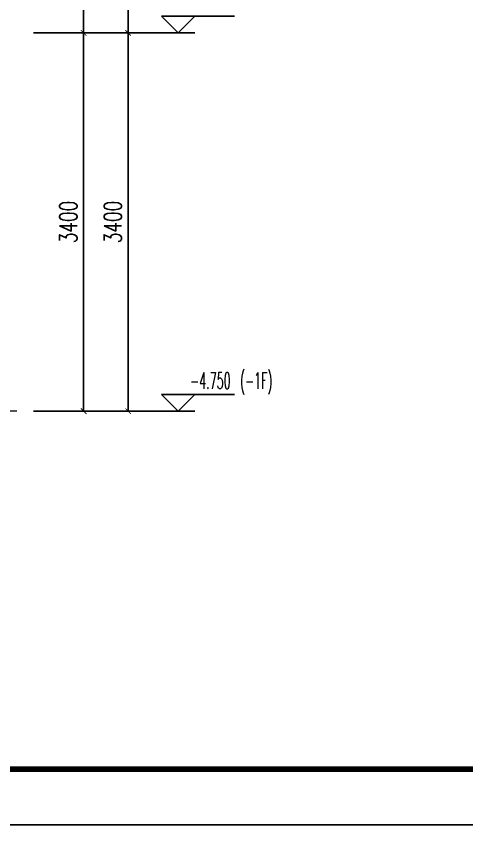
# Model space of a CAD drawing. Extents: x -1307975 to -76406, y -96289 to 379359.
# Drawn here: x -613174 to -609124, y 348300 to 355568 of the extents above; entities that cross this region are included whole.
import ezdxf

# ---------------------------------------------------------------- set-up
doc = ezdxf.new("R2010")
doc.units = 0
doc.header["$LTSCALE"] = 1000
doc.linetypes.add('DOTE', pattern=[2.42, 2, -0.2, 0.02, -0.2])
doc.layers.get('0').update_dxf_attribs({"linetype": 'CONTINUOUS'})
doc.layers.get('DEFPOINTS').update_dxf_attribs({"linetype": 'CONTINUOUS'})
for name, color, linetype in [('-TK', 7, 'CONTINUOUS'), ('DIM_ELEV', 3, 'CONTINUOUS'), ('PUB_DIM', 3, 'CONTINUOUS'), ('PUB_TEXT', 2, 'CONTINUOUS')]:
    doc.layers.add(name, color=color, linetype=linetype)
doc.layers.add('DOTE', color=19, linetype='DOTE', lineweight=9)
doc.styles.add('_TCH_DIM', font='SIMPLEX.shx', dxfattribs={"width": 0.7, "bigfont": 'GBCBIG.shx'})
doc.styles.add('_TCH_DIM_T3', font='SIMPLEX', dxfattribs={"width": 0.705882, "bigfont": 'GBCBIG'})
doc.dimstyles.new('_TCH_ARCH&&50', dxfattribs={"dimtxt": 157.5, "dimasz": 50, "dimexe": 125, "dimexo": 150, "dimgap": 58.75, "dimtad": 1, "dimdec": 0, "dimzin": 0, "dimdsep": 46, "dimtxsty": '_TCH_DIM_T3', "dimblk": 'ARCHTICK', "dimcen": 0.09, "dimclrt": 7, "dimazin": 0, "dimtfac": 1, "dimtdec": 0, "dimtix": 1, "dimtmove": 2, "dimatfit": 3, "dimldrblk": 'ARCHTICK', "dimfxl": 1, "dimtolj": 1, "dimtzin": 0, "dimarcsym": 0})

# ---------------------------------------------------------------- blocks, each defined once
blk = doc.blocks.new('_ArchTick')
at = {"color": 0, "linetype": 'ByBlock', "const_width": 0.15}
blk.add_lwpolyline([(-0.5, -0.5), (0.5, 0.5)], dxfattribs=at)
blk = doc.blocks.new('*D842')
at = {"layer": 'DEFPOINTS', "color": 0, "transparency": 16777216}
for p in [(-613168, 355417.6), (-612568, 355417.6), (-613168, 352017.6)]:
    blk.add_point(p, dxfattribs=at)
at = {"layer": 'PUB_DIM', "color": 0, "lineweight": -2, "transparency": 16777216}
for p, q in [((-613018, 355417.6), (-612443, 355417.6)), ((-612568, 352017.6), (-612568, 355417.6)), ((-613018, 352017.6), (-612443, 352017.6))]:
    blk.add_line(p, q, dxfattribs=at)
at = {"layer": 'PUB_DIM', "color": 0, "lineweight": -2, "transparency": 16777216, "xscale": 50, "yscale": 50, "zscale": 50}
for p, rotation in [((-612568, 355417.6), 90), ((-612568, 352017.6), 270)]:
    blk.add_blockref('_ArchTick', p, dxfattribs=dict(at, rotation=rotation))
at = {"layer": 'PUB_DIM', "color": 7, "transparency": 16777216, "insert": (-612705.5, 353717.6), "char_height": 157.5, "attachment_point": 5, "rotation": 90, "style": '_TCH_DIM_T3'}
blk.add_mtext('\\A1;3400', dxfattribs=at)
blk = doc.blocks.new('*D843')
at = {"layer": 'DEFPOINTS', "color": 0, "transparency": 16777216}
for p in [(-613168, 356617.2), (-612568, 356617.2), (-613168, 355417.6)]:
    blk.add_point(p, dxfattribs=at)
at = {"layer": 'PUB_DIM', "color": 0, "lineweight": -2, "transparency": 16777216}
for p, q in [((-613018, 356617.2), (-612443, 356617.2)), ((-612568, 355417.6), (-612568, 356617.2)), ((-613018, 355417.6), (-612443, 355417.6))]:
    blk.add_line(p, q, dxfattribs=at)
at = {"layer": 'PUB_DIM', "color": 0, "lineweight": -2, "transparency": 16777216, "xscale": 50, "yscale": 50, "zscale": 50}
for p, rotation in [((-612568, 356617.2), 90), ((-612568, 355417.6), 270)]:
    blk.add_blockref('_ArchTick', p, dxfattribs=dict(at, rotation=rotation))
at = {"layer": 'PUB_DIM', "color": 7, "transparency": 16777216, "insert": (-612705.5, 356017.4), "char_height": 157.5, "attachment_point": 5, "rotation": 90, "style": '_TCH_DIM_T3'}
blk.add_mtext('\\A1;1200', dxfattribs=at)
blk = doc.blocks.new('*D847')
at = {"layer": 'DEFPOINTS', "color": 0, "transparency": 16777216}
for p in [(-613168, 355417.6), (-612168, 355417.6), (-613168, 352017.6)]:
    blk.add_point(p, dxfattribs=at)
at = {"layer": 'PUB_DIM', "color": 0, "lineweight": -2, "transparency": 16777216}
for p, q in [((-613018, 355417.6), (-612043, 355417.6)), ((-612168, 352017.6), (-612168, 355417.6)), ((-613018, 352017.6), (-612043, 352017.6))]:
    blk.add_line(p, q, dxfattribs=at)
at = {"layer": 'PUB_DIM', "color": 0, "lineweight": -2, "transparency": 16777216, "xscale": 50, "yscale": 50, "zscale": 50}
for p, rotation in [((-612168, 355417.6), 90), ((-612168, 352017.6), 270)]:
    blk.add_blockref('_ArchTick', p, dxfattribs=dict(at, rotation=rotation))
at = {"layer": 'PUB_DIM', "color": 7, "transparency": 16777216, "insert": (-612305.5, 353717.6), "char_height": 157.5, "attachment_point": 5, "rotation": 90, "style": '_TCH_DIM_T3'}
blk.add_mtext('\\A1;3400', dxfattribs=at)
blk = doc.blocks.new('*D848')
at = {"layer": 'DEFPOINTS', "color": 0, "transparency": 16777216}
for p in [(-613168, 356617.2), (-612168, 356617.2), (-613168, 355417.6)]:
    blk.add_point(p, dxfattribs=at)
at = {"layer": 'PUB_DIM', "color": 0, "lineweight": -2, "transparency": 16777216}
for p, q in [((-613018, 356617.2), (-612043, 356617.2)), ((-612168, 355417.6), (-612168, 356617.2)), ((-613018, 355417.6), (-612043, 355417.6))]:
    blk.add_line(p, q, dxfattribs=at)
at = {"layer": 'PUB_DIM', "color": 0, "lineweight": -2, "transparency": 16777216, "xscale": 50, "yscale": 50, "zscale": 50}
for p, rotation in [((-612168, 356617.2), 90), ((-612168, 355417.6), 270)]:
    blk.add_blockref('_ArchTick', p, dxfattribs=dict(at, rotation=rotation))
at = {"layer": 'PUB_DIM', "color": 7, "transparency": 16777216, "insert": (-612305.5, 356017.4), "char_height": 157.5, "attachment_point": 5, "rotation": 90, "style": '_TCH_DIM_T3'}
blk.add_mtext('\\A1;1200', dxfattribs=at)
blk = doc.blocks.new('A1')
blk.add_lwpolyline([(0, 59400), (0, 0), (84100, 0), (84100, 59400)], close=True)
at = {"const_width": 100}
blk.add_lwpolyline([(2500, 58400), (2500, 1000), (83100, 1000), (83100, 58400)], close=True, dxfattribs=at)

msp = doc.modelspace()

# ---------------------------------------------------------------- linework, layer by layer
at = {"layer": 'DIM_ELEV'}
for p, q in [((-611717.97, 355417.63), (-611867.97, 355567.63)), ((-611867.97, 355567.63), (-611211.97, 355567.63)), ((-611717.97, 355417.63), (-611567.97, 355567.63)), ((-612567.97, 355417.63), (-611567.97, 355417.63)), ((-611717.97, 352017.63), (-611867.97, 352167.63)), ((-611867.97, 352167.63), (-611211.97, 352167.63)), ((-611717.97, 352017.63), (-611567.97, 352167.63)), ((-612567.97, 352017.63), (-611567.97, 352017.63))]:
    msp.add_line(p, q, dxfattribs=at)
at = {"layer": 'DOTE', "linetype": 'DOTE'}
msp.add_line((-613167.97, 352017.63), (-628894.75, 352017.63), dxfattribs=at)

# ---------------------------------------------------------------- block references
at = {"layer": '-TK', "xscale": 0.5, "yscale": 0.5, "zscale": 0.5}
msp.add_blockref('A1', (-647075.13, 348300.18), dxfattribs=at)

# ---------------------------------------------------------------- texts
at = {"layer": 'PUB_TEXT', "style": '_TCH_DIM', "width": 0.494118}
for s, p in [('-4.750', (-611611.97, 352217.68)), ('(-1F)', (-611161.97, 352217.68))]:
    msp.add_text(s, height=148.75, dxfattribs=at).set_placement(p)

# ---------------------------------------------------------------- dimensions: what is measured, and where the dimension line sits
at = {"layer": 'PUB_DIM'}
for p1, p2, distance, picture, middle in [((-613167.97, 355417.63), (-613167.97, 356617.16), -600, '*D843', (-612705.47, 356017.39)), ((-613167.97, 355417.63), (-613167.97, 356617.16), -1000, '*D848', (-612305.47, 356017.39)), ((-613167.97, 352017.63), (-613167.97, 355417.63), -600, '*D842', (-612705.47, 353717.63)), ((-613167.97, 352017.63), (-613167.97, 355417.63), -1000, '*D847', (-612305.47, 353717.63))]:
    dim = msp.add_aligned_dim(p1=p1, p2=p2, distance=distance, dimstyle='_TCH_ARCH&&50', dxfattribs=at)
    dim.commit()
    dim.dimension.update_dxf_attribs({"geometry": picture, "text_midpoint": middle})

doc.saveas('drawing.dxf')
